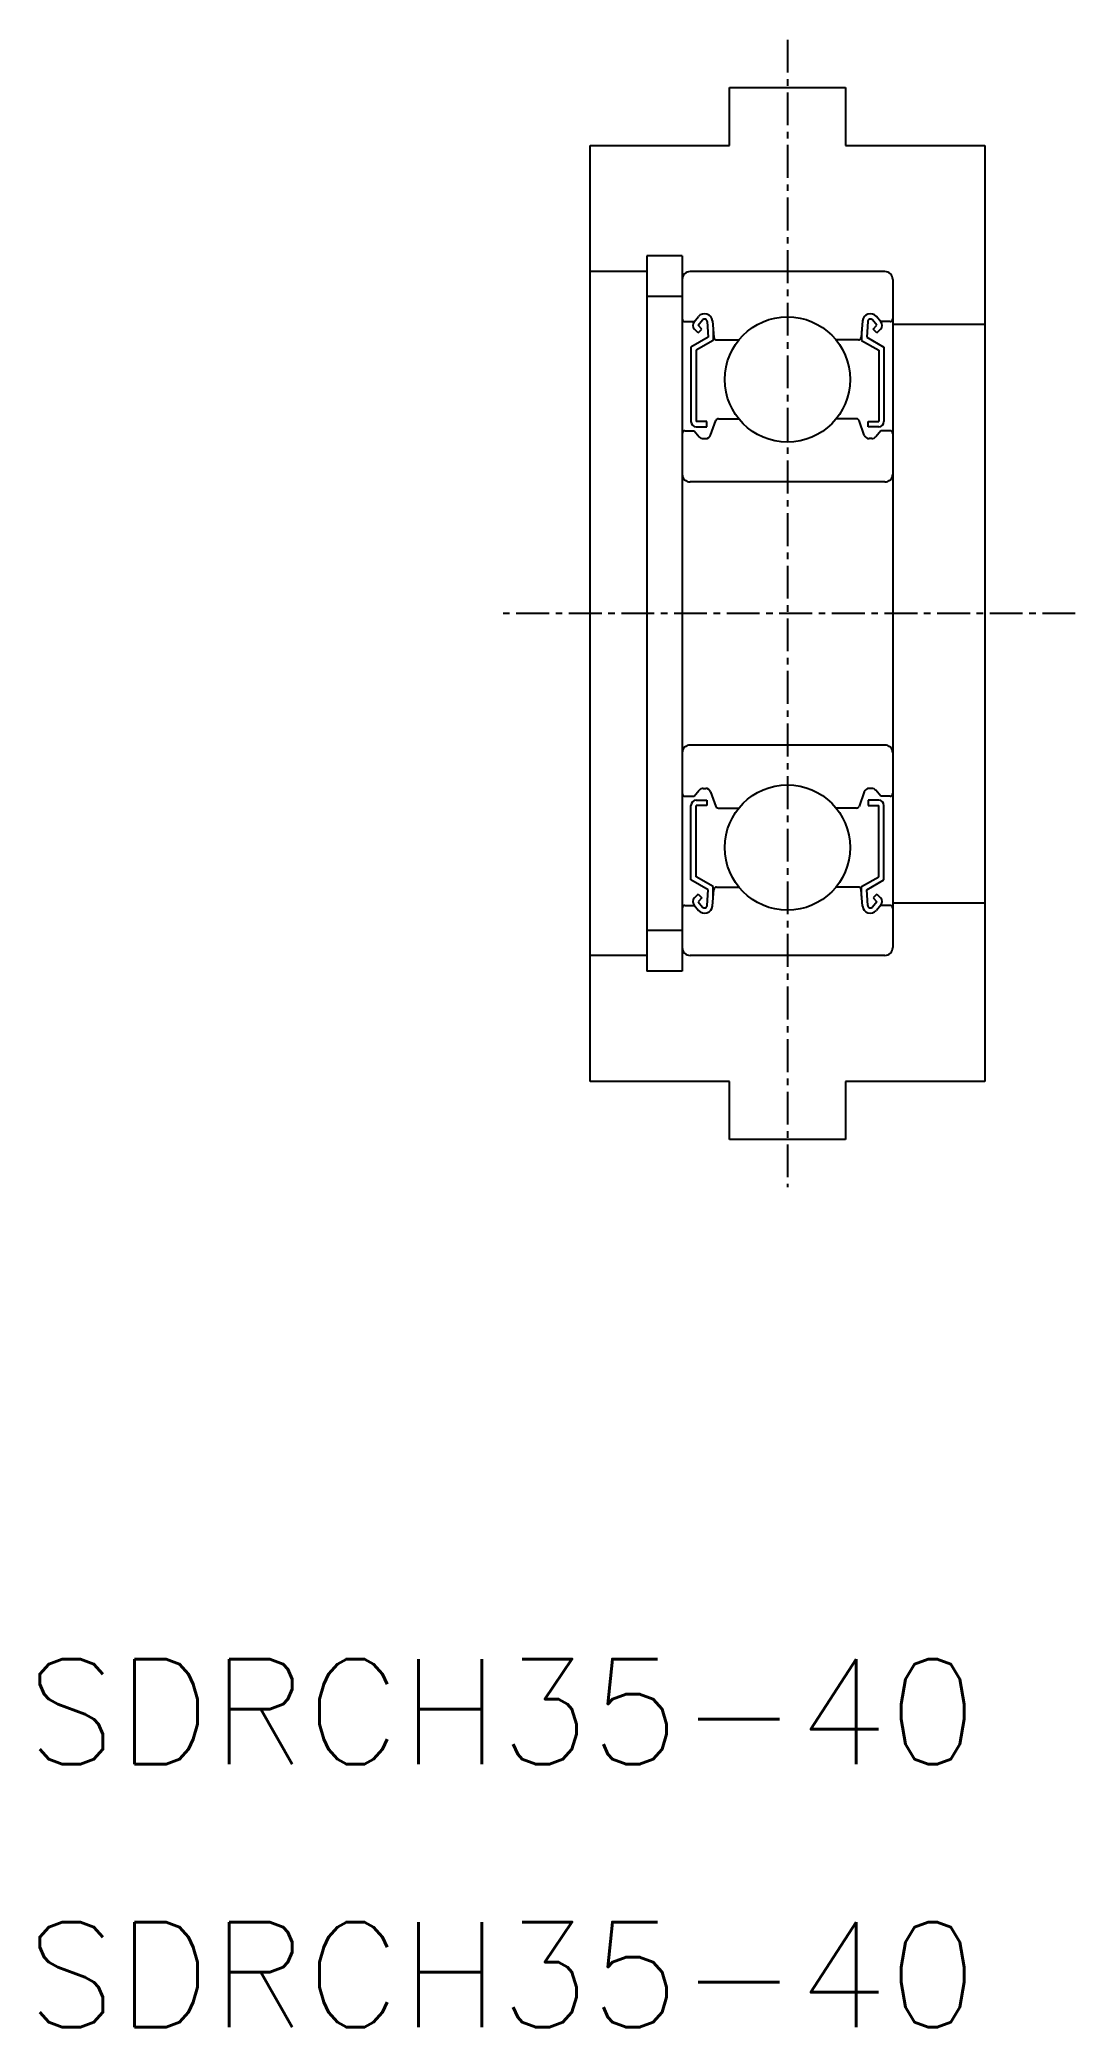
# Model space of a CAD drawing. Extents: x 0.5 to 39.9, y 0 to 75.6.
import ezdxf

# ---------------------------------------------------------------- set-up
doc = ezdxf.new("R2010")
doc.units = 0
doc.linetypes.add('CENTER', pattern=[2, 1.25, -0.25, 0.25, -0.25])
doc.layers.get('0').update_dxf_attribs({"linetype": 'CONTINUOUS'})
doc.layers.add('CENTER', color=1, linetype='CENTER')
doc.styles.get("Standard").update_dxf_attribs({"font": 'txt', "bigfont": 'BIGFONT'})

msp = doc.modelspace()

# ---------------------------------------------------------------- linework, layer by layer
at = {"color": 7, "linetype": 'CONTINUOUS'}
for p, q in [((26.737, 71.554, 28.578), (26.737, 73.754, 28.578)), ((26.737, 73.754, 28.578), (31.137, 73.754, 28.578)), ((31.137, 73.754, 28.578), (31.137, 71.554, 28.578)), ((21.437, 71.554, 28.578), (26.737, 71.554, 28.578)), ((21.437, 35.954, 28.578), (21.437, 71.554, 28.578)), ((31.137, 71.554, 28.578), (36.437, 71.554, 28.578)), ((36.437, 71.554, 28.578), (36.437, 35.954, 28.578)), ((23.587, 67.354), (23.587, 40.154)), ((24.937, 67.354), (23.587, 67.354)), ((24.937, 67.354), (24.937, 40.154)), ((23.587, 66.754), (21.437, 66.754)), ((32.637, 66.754), (25.237, 66.754)), ((24.937, 65.804), (23.587, 65.804)), ((24.937, 66.454), (24.937, 41.054)), ((32.937, 66.454), (32.937, 41.054)), ((25.385, 64.841), (25.556, 65.045)), ((32.489, 64.841), (32.318, 65.045)), ((25.037, 64.854), (25.397, 64.854)), ((25.918, 64.255), (25.268, 63.879)), ((25.539, 64.429), (25.397, 64.571)), ((25.539, 64.712), (25.709, 64.915)), ((25.68, 64.571), (25.539, 64.712)), ((25.539, 64.429), (25.68, 64.571)), ((25.885, 64.856), (25.918, 64.255)), ((26.085, 64.879), (26.14, 64.246)), ((26.118, 64.5), (26.118, 64.139)), ((31.789, 64.879), (31.734, 64.246)), ((31.756, 64.5), (31.756, 64.139)), ((31.988, 64.856), (31.956, 64.255)), ((31.956, 64.255), (32.606, 63.879)), ((32.335, 64.712), (32.165, 64.915)), ((32.194, 64.571), (32.335, 64.712)), ((32.335, 64.429), (32.194, 64.571)), ((32.335, 64.429), (32.476, 64.571)), ((32.837, 64.854), (32.477, 64.854)), ((32.937, 64.754, 28.578), (36.437, 64.754, 28.578)), ((25.268, 63.879), (25.268, 61.054)), ((26.118, 64.139), (25.468, 63.764)), ((25.468, 63.764), (25.468, 61.054)), ((26.24, 64.154), (27.088, 64.154)), ((31.634, 64.154), (30.786, 64.154)), ((31.756, 64.139), (32.406, 63.764)), ((32.406, 63.764), (32.406, 61.054)), ((32.606, 63.879), (32.606, 61.054)), ((25.037, 60.704), (25.387, 60.704)), ((25.387, 60.704), (25.579, 60.476)), ((25.868, 61.054), (25.468, 61.054)), ((25.468, 60.854), (25.868, 60.854)), ((25.868, 60.854), (25.868, 61.054)), ((26.016, 60.536), (26.217, 61.089)), ((26.311, 61.154), (27.088, 61.154)), ((31.563, 61.154), (30.786, 61.154)), ((31.858, 60.536), (31.657, 61.089)), ((32.006, 60.854), (32.006, 61.054)), ((32.006, 61.054), (32.406, 61.054)), ((32.406, 60.854), (32.006, 60.854)), ((32.487, 60.704), (32.295, 60.476)), ((32.837, 60.704), (32.487, 60.704)), ((25.732, 60.404), (25.828, 60.404)), ((32.142, 60.404), (32.046, 60.404)), ((32.637, 58.754), (25.237, 58.754)), ((32.637, 48.754), (25.237, 48.754)), ((25.387, 46.804), (25.579, 47.033)), ((25.732, 47.104), (25.828, 47.104)), ((26.016, 46.973), (26.217, 46.42)), ((31.858, 46.973), (31.657, 46.42)), ((32.142, 47.104), (32.046, 47.104)), ((32.487, 46.804), (32.295, 47.033)), ((25.037, 46.804), (25.387, 46.804)), ((25.268, 43.629), (25.268, 46.454)), ((25.468, 46.654), (25.868, 46.654)), ((25.868, 46.454), (25.468, 46.454)), ((25.468, 43.744), (25.468, 46.454)), ((25.868, 46.654), (25.868, 46.454)), ((26.311, 46.354), (27.088, 46.354)), ((31.563, 46.354), (30.786, 46.354)), ((32.406, 46.654), (32.006, 46.654)), ((32.006, 46.654), (32.006, 46.454)), ((32.006, 46.454), (32.406, 46.454)), ((32.406, 43.744), (32.406, 46.454)), ((32.837, 46.804), (32.487, 46.804)), ((32.606, 43.629), (32.606, 46.454)), ((25.918, 43.253), (25.268, 43.629)), ((25.539, 43.079), (25.397, 42.938)), ((26.118, 43.369), (25.468, 43.744)), ((25.539, 43.079), (25.68, 42.937)), ((25.885, 42.653), (25.918, 43.253)), ((26.085, 42.63), (26.14, 43.263)), ((26.118, 43.008), (26.118, 43.369)), ((26.24, 43.354), (27.088, 43.354)), ((31.634, 43.354), (30.786, 43.354)), ((31.789, 42.63), (31.734, 43.263)), ((31.756, 43.369), (32.406, 43.744)), ((31.756, 43.008), (31.756, 43.369)), ((31.956, 43.253), (32.606, 43.629)), ((31.988, 42.653), (31.956, 43.253)), ((32.335, 43.079), (32.194, 42.937)), ((32.335, 43.079), (32.476, 42.938)), ((25.037, 42.654), (25.397, 42.654)), ((25.385, 42.668), (25.556, 42.464)), ((25.68, 42.937), (25.539, 42.796)), ((25.539, 42.796), (25.709, 42.594)), ((32.335, 42.796), (32.165, 42.594)), ((32.194, 42.937), (32.335, 42.796)), ((32.489, 42.668), (32.318, 42.464)), ((32.837, 42.654), (32.477, 42.654)), ((32.937, 42.754, 28.578), (36.437, 42.754, 28.578)), ((24.937, 41.704), (23.587, 41.704)), ((23.587, 40.754), (21.437, 40.754)), ((24.937, 40.154), (23.587, 40.154)), ((32.637, 40.754), (25.237, 40.754)), ((26.737, 35.954, 28.578), (21.437, 35.954, 28.578)), ((26.737, 33.754, 28.578), (26.737, 35.954, 28.578)), ((36.437, 35.954, 28.578), (31.137, 35.954, 28.578)), ((31.137, 35.954, 28.578), (31.137, 33.754, 28.578)), ((31.137, 33.754, 28.578), (26.737, 33.754, 28.578))]:
    msp.add_line(p, q, dxfattribs=at)
for centre in [(28.937, 62.654), (28.937, 44.854)]:
    msp.add_circle(centre, 2.381, dxfattribs=at)
for centre, radius, start, end in [((25.237, 66.454), 0.3, 90, 180), ((32.637, 66.454), 0.3, 0, 90), ((25.786, 64.853), 0.3, 4.93539, 140.13695), ((32.088, 64.853), 0.3, 39.86305, 175.06461), ((25.037, 64.954), 0.1, 180, 270), ((25.539, 64.712), 0.2, 140.13695, 225.00202), ((25.786, 64.85), 0.1, 3.10166, 139.95027), ((26.24, 64.254), 0.1, 184.93539, 270), ((31.634, 64.254), 0.1, 270, 355.06461), ((32.088, 64.85), 0.1, 40.04973, 176.89834), ((32.335, 64.712), 0.2, 314.99798, 39.86305), ((32.837, 64.954), 0.1, 270, 0), ((25.037, 60.604), 0.1, 90, 180.81025), ((25.468, 61.054), 0.2, 180, 270), ((25.732, 60.604), 0.2, 219.97618, 270), ((25.828, 60.604), 0.2, 270, 339.99156), ((26.311, 61.054), 0.1, 90, 159.99156), ((31.563, 61.054), 0.1, 20.00844, 90), ((32.046, 60.604), 0.2, 200.00844, 270), ((32.142, 60.604), 0.2, 270, 320.02382), ((32.406, 61.054), 0.2, 270, 0), ((32.837, 60.604), 0.1, 359.18975, 90), ((25.237, 59.054), 0.3, 180, 270), ((32.637, 59.054), 0.3, 270, 0), ((25.237, 48.454), 0.3, 90, 180), ((32.637, 48.454), 0.3, 0, 90), ((25.037, 46.904), 0.1, 179.18975, 270), ((25.732, 46.904), 0.2, 90, 140.02382), ((25.828, 46.904), 0.2, 20.00844, 90), ((32.046, 46.904), 0.2, 90, 159.99156), ((32.142, 46.904), 0.2, 39.97618, 90), ((32.837, 46.904), 0.1, 270, 0.81025), ((25.468, 46.454), 0.2, 90, 180), ((26.311, 46.454), 0.1, 200.00844, 270), ((31.563, 46.454), 0.1, 270, 339.99156), ((32.406, 46.454), 0.2, 0, 90), ((26.24, 43.254), 0.1, 90, 175.06461), ((31.634, 43.254), 0.1, 4.93539, 90), ((25.037, 42.554), 0.1, 90, 180), ((25.539, 42.797), 0.2, 134.99798, 219.86305), ((25.786, 42.656), 0.3, 219.86305, 355.06461), ((25.786, 42.658), 0.1, 220.04973, 356.89834), ((32.088, 42.656), 0.3, 184.93539, 320.13695), ((32.088, 42.658), 0.1, 183.10166, 319.95027), ((32.335, 42.797), 0.2, 320.13695, 45.00202), ((32.837, 42.554), 0.1, 0, 90), ((25.237, 41.054), 0.3, 180, 270), ((32.637, 41.054), 0.3, 270, 0)]:
    msp.add_arc(centre, radius, start, end, dxfattribs=at)
at = {"layer": 'CENTER', "color": 1, "linetype": 'CENTER'}
for p, q in [((28.937, 75.569), (28.937, 31.94)), ((39.876, 53.754, 28.578), (17.998, 53.754, 28.578))]:
    msp.add_line(p, q, dxfattribs=at)

# ---------------------------------------------------------------- texts
at = {"color": 7, "linetype": 'CONTINUOUS'}
for p in [(0, 10), (0, 0)]:
    msp.add_text('SDRCH35-40', height=4, dxfattribs=at).set_placement(p)

doc.saveas('drawing.dxf')
